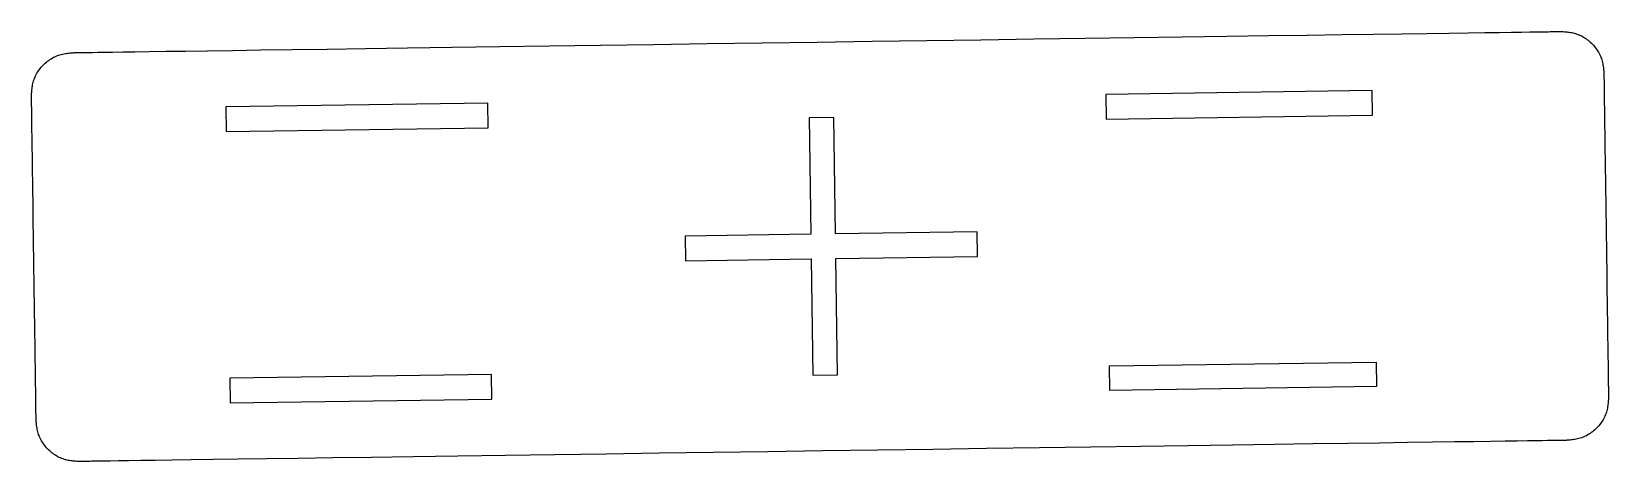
# Model space of a CAD drawing. Header units: millimetres. Extents: x -868 to 826, y 244 to 1051.
# Drawn here: x 522 to 826.2, y 434.9 to 517.8 of the extents above; entities that cross this region are included whole.
import ezdxf

# ---------------------------------------------------------------- set-up
doc = ezdxf.new("R2010")
doc.units = ezdxf.units.MM

msp = doc.modelspace()

# ---------------------------------------------------------------- linework, layer by layer
at = {"flags": 128}
for points in [[(531.77025, 513.776579), (531.776157, 513.776662), (531.817506, 513.777249), (531.929738, 513.778842), (532.148296, 513.781943), (532.508621, 513.787056), (533.046154, 513.794684), (533.796339, 513.805329), (534.794616, 513.819495), (536.076427, 513.837685), (537.677215, 513.8604), (539.63242, 513.888145), (541.977485, 513.921422), (544.747851, 513.960735), (547.978961, 514.006585), (551.706255, 514.059477), (555.965177, 514.119912), (560.791167, 514.188394), (566.219667, 514.265426), (572.28612, 514.351511), (579.025966, 514.447151), (586.456928, 514.552599), (594.525841, 514.667099), (603.161823, 514.789647), (612.293991, 514.919235), (621.851459, 515.054858), (631.763346, 515.195511), (641.958766, 515.340187), (652.366838, 515.487881), (662.916677, 515.637586), (673.537399, 515.788297), (684.158121, 515.939009), (694.70796, 516.088714), (705.116031, 516.236408), (715.311452, 516.381084), (725.223338, 516.521737), (734.780807, 516.65736), (743.912974, 516.786948), (752.548956, 516.909495), (760.61787, 517.023996), (768.048831, 517.129443), (774.788678, 517.225084), (780.85513, 517.311169), (786.283631, 517.388201), (791.109621, 517.456683), (795.368542, 517.517118), (799.095837, 517.57001), (802.326946, 517.61586), (805.097313, 517.655172), (807.442378, 517.68845), (809.397583, 517.716195), (810.99837, 517.73891), (812.280182, 517.7571), (813.278459, 517.771265), (814.028643, 517.781911), (814.566177, 517.789539), (814.926502, 517.794652), (815.145059, 517.797753), (815.257292, 517.799346), (815.29864, 517.799932), (815.304547, 517.800016), (816.208097, 517.812913), (816.350274, 517.81485), (816.505211, 517.816415), (816.672115, 517.817041), (816.850194, 517.816163), (817.038654, 517.813214), (817.236701, 517.807629), (817.443544, 517.798841), (817.658389, 517.786286), (817.880443, 517.769396), (818.108913, 517.747606), (818.343006, 517.72035), (818.581929, 517.687061), (818.824889, 517.647175), (819.071093, 517.600125), (819.319748, 517.545345), (819.570061, 517.482268), (819.821238, 517.41033), (820.072488, 517.328964), (820.323016, 517.237605), (820.57203, 517.135685), (820.818796, 517.022805), (821.062817, 516.899225), (821.303657, 516.765369), (821.540877, 516.621663), (821.774042, 516.468532), (822.002712, 516.306401), (822.226451, 516.135695), (822.444822, 515.95684), (822.657388, 515.770261), (822.86371, 515.576382), (823.063353, 515.375629), (823.255877, 515.168428), (823.440848, 514.955203), (823.617825, 514.73638), (823.786374, 514.512383), (823.946056, 514.283638), (824.096434, 514.05057), (824.23707, 513.813605), (824.367528, 513.573167), (824.487371, 513.329681), (824.596323, 513.083638), (824.694765, 512.835781), (824.78324, 512.586919), (824.862291, 512.337862), (824.932461, 512.089417), (824.994293, 511.842395), (825.048329, 511.597603), (825.095114, 511.355851), (825.13519, 511.117948), (825.169099, 510.884702), (825.197386, 510.656922), (825.220593, 510.435417), (825.239262, 510.220995), (825.253938, 510.014467), (825.265163, 509.816639), (825.273479, 509.628323), (825.279431, 509.450325), (825.283561, 509.283455), (825.286413, 509.128522), (825.301384, 508.082702), (825.301401, 508.08147), (825.301524, 508.072846), (825.301856, 508.049435), (825.302502, 508.003847), (825.303569, 507.928689), (825.30516, 507.816567), (825.30738, 507.660089), (825.310334, 507.451863), (825.314127, 507.184495), (825.318864, 506.850594), (825.32465, 506.442766), (825.33159, 505.953619), (825.339788, 505.37576), (825.34935, 504.701797), (825.36038, 503.924336), (825.372984, 503.035986), (825.387265, 502.029353), (825.40333, 500.897045), (825.421282, 499.63167), (825.441228, 498.225834), (825.463218, 496.675841), (825.487096, 494.992781), (825.512653, 493.191438), (825.539678, 491.286599), (825.567961, 489.293047), (825.597294, 487.225569), (825.627465, 485.09895), (825.658265, 482.927974), (825.689486, 480.727428), (825.720916, 478.512097), (825.752345, 476.296766), (825.783566, 474.09622), (825.814366, 471.925245), (825.844538, 469.798626), (825.87387, 467.731147), (825.902153, 465.737596), (825.929178, 463.832756), (825.954735, 462.031413), (825.978613, 460.348353), (826.000603, 458.79836), (826.020549, 457.392525), (826.038501, 456.127149), (826.054566, 454.994841), (826.068847, 453.988209), (826.081451, 453.099858), (826.092481, 452.322398), (826.102043, 451.648435), (826.110241, 451.070576), (826.117181, 450.581428), (826.122967, 450.173601), (826.127704, 449.839699), (826.131497, 449.572332), (826.134452, 449.364105), (826.136672, 449.207627), (826.138262, 449.095506), (826.139329, 449.020347), (826.139975, 448.974759), (826.140307, 448.951349), (826.14043, 448.942724), (826.140447, 448.941492), (826.153303, 448.037942), (826.155234, 447.895765), (826.156791, 447.740828), (826.15741, 447.573924), (826.156524, 447.395846), (826.153567, 447.207386), (826.147973, 447.009339), (826.139178, 446.802497), (826.126614, 446.587653), (826.109716, 446.3656), (826.087918, 446.137131), (826.060654, 445.90304), (826.027359, 445.664119), (825.987466, 445.421161), (825.94041, 445.17496), (825.885624, 444.926309), (825.822543, 444.676), (825.750601, 444.424827), (825.669232, 444.173582), (825.577871, 443.923059), (825.475951, 443.674051), (825.363072, 443.427291), (825.239493, 443.183277), (825.10564, 442.942445), (824.961938, 442.705232), (824.808812, 442.472076), (824.646687, 442.243414), (824.475988, 442.019683), (824.29714, 441.80132), (824.110569, 441.588763), (823.916699, 441.382448), (823.715956, 441.182813), (823.508765, 440.990296), (823.295551, 440.805332), (823.076739, 440.62836), (822.852753, 440.459817), (822.62402, 440.30014), (822.390965, 440.149766), (822.154011, 440.009132), (821.913586, 439.878676), (821.670113, 439.758834), (821.424081, 439.649881), (821.176236, 439.551437), (820.927387, 439.462959), (820.678342, 439.383905), (820.42991, 439.31373), (820.182899, 439.251893), (819.938119, 439.19785), (819.696379, 439.151059), (819.458487, 439.110976), (819.225252, 439.077059), (818.997482, 439.048764), (818.775988, 439.02555), (818.561576, 439.006872), (818.355057, 438.992188), (818.157239, 438.980955), (817.968931, 438.97263), (817.790941, 438.96667), (817.624079, 438.962533), (817.469153, 438.959675), (816.423382, 438.944656), (816.417475, 438.944572), (816.376126, 438.943985), (816.263894, 438.942393), (816.045336, 438.939291), (815.685012, 438.934179), (815.147478, 438.926551), (814.397294, 438.915907), (813.399018, 438.901742), (812.117208, 438.883553), (810.516422, 438.860839), (808.561219, 438.833096), (806.216156, 438.799821), (803.445792, 438.760511), (800.214685, 438.714663), (796.487394, 438.661775), (792.228476, 438.601343), (787.40249, 438.532865), (781.973995, 438.455838), (775.907547, 438.369759), (769.167707, 438.274124), (761.736752, 438.168683), (753.667845, 438.05419), (745.031871, 437.93165), (735.899712, 437.80207), (726.342251, 437.666455), (716.430374, 437.525811), (706.234962, 437.381144), (695.826899, 437.233459), (685.27707, 437.083763), (674.656357, 436.933061), (664.035644, 436.782359), (653.485815, 436.632663), (643.077752, 436.484978), (632.88234, 436.340311), (622.970463, 436.199667), (613.413002, 436.064052), (604.280843, 435.934472), (595.644869, 435.811932), (587.575962, 435.697439), (580.145007, 435.591998), (573.405167, 435.496363), (567.338719, 435.410284), (561.910224, 435.333256), (557.084238, 435.264778), (552.82532, 435.204347), (549.098029, 435.151458), (545.866922, 435.105611), (543.096558, 435.066301), (540.751495, 435.033026), (538.796292, 435.005282), (537.195506, 434.982568), (535.913696, 434.96438), (534.915419, 434.950215), (534.165236, 434.93957), (533.627702, 434.931943), (533.267378, 434.92683), (533.04882, 434.923729), (532.936588, 434.922137), (532.895239, 434.92155), (532.889332, 434.921466), (531.985741, 434.90861), (531.843558, 434.90668), (531.688614, 434.905122), (531.521702, 434.904503), (531.343615, 434.905389), (531.155147, 434.908346), (530.957091, 434.913939), (530.750239, 434.922734), (530.535385, 434.935297), (530.313322, 434.952194), (530.084842, 434.97399), (529.85074, 435.001252), (529.611808, 435.034546), (529.368839, 435.074436), (529.122626, 435.12149), (528.873963, 435.176272), (528.623641, 435.239349), (528.372456, 435.311287), (528.121199, 435.392651), (527.870664, 435.484007), (527.621643, 435.585921), (527.374871, 435.698794), (527.130845, 435.822366), (526.89, 435.956211), (526.652776, 436.099906), (526.419608, 436.253024), (526.190935, 436.41514), (525.967194, 436.585831), (525.748821, 436.76467), (525.536255, 436.951233), (525.329932, 437.145095), (525.13029, 437.34583), (524.937766, 437.553015), (524.752797, 437.766222), (524.575822, 437.985028), (524.407276, 438.209008), (524.247597, 438.437737), (524.097223, 438.670789), (523.956592, 438.907739), (523.826139, 439.148163), (523.706303, 439.391635), (523.597357, 439.637667), (523.498921, 439.885514), (523.410454, 440.134366), (523.331411, 440.383415), (523.261249, 440.631852), (523.199426, 440.878868), (523.145399, 441.123654), (523.098623, 441.365401), (523.058557, 441.6033), (523.024656, 441.836543), (522.996379, 442.06432), (522.973182, 442.285823), (522.954521, 442.500243), (522.939854, 442.70677), (522.928638, 442.904596), (522.92033, 443.092912), (522.914386, 443.27091), (522.910263, 443.437779), (522.907419, 443.592712), (522.892496, 444.638532), (522.892478, 444.639764), (522.892356, 444.648389), (522.892024, 444.671799), (522.891377, 444.717387), (522.89031, 444.792545), (522.888719, 444.904667), (522.886498, 445.061145), (522.883543, 445.269371), (522.879749, 445.536739), (522.87501, 445.87064), (522.869223, 446.278468), (522.862281, 446.767615), (522.85408, 447.345474), (522.844515, 448.019438), (522.833482, 448.796898), (522.820875, 449.685248), (522.806589, 450.691881), (522.79052, 451.824189), (522.772562, 453.089564), (522.752611, 454.4954), (522.730614, 456.045393), (522.706728, 457.728453), (522.681164, 459.529796), (522.654131, 461.434636), (522.62584, 463.428187), (522.596499, 465.495665), (522.566318, 467.622285), (522.535509, 469.79326), (522.504279, 471.993806), (522.47284, 474.209137), (522.441401, 476.424468), (522.410172, 478.625014), (522.379362, 480.795989), (522.349182, 482.922609), (522.319841, 484.990087), (522.291549, 486.983638), (522.264516, 488.888478), (522.238952, 490.689821), (522.215067, 492.372881), (522.19307, 493.922874), (522.173118, 495.32871), (522.155161, 496.594085), (522.139091, 497.726393), (522.124806, 498.733026), (522.112198, 499.621376), (522.101165, 500.398836), (522.0916, 501.0728), (522.0834, 501.650659), (522.076458, 502.139806), (522.07067, 502.547634), (522.065931, 502.881535), (522.062137, 503.148903), (522.059182, 503.357129), (522.056961, 503.513607), (522.05537, 503.625729), (522.054303, 503.700887), (522.053656, 503.746475), (522.053324, 503.769885), (522.053202, 503.77851), (522.053184, 503.779742), (522.040328, 504.683292), (522.038398, 504.825469), (522.03684, 504.980406), (522.036222, 505.14731), (522.037108, 505.325389), (522.040064, 505.513848), (522.045657, 505.711896), (522.054452, 505.918739), (522.067015, 506.133584), (522.083912, 506.355638), (522.105709, 506.584108), (522.132971, 506.818201), (522.166264, 507.057124), (522.206154, 507.300084), (522.253208, 507.546288), (522.30799, 507.794943), (522.371068, 508.045255), (522.443005, 508.296433), (522.524369, 508.547682), (522.615725, 508.798211), (522.717639, 509.047225), (522.830512, 509.293991), (522.954084, 509.538012), (523.08793, 509.778852), (523.231624, 510.016072), (523.384742, 510.249236), (523.546859, 510.477907), (523.717549, 510.701646), (523.896389, 510.920017), (524.082952, 511.132583), (524.276813, 511.338905), (524.477549, 511.538547), (524.684733, 511.731072), (524.89794, 511.916042), (525.116747, 512.09302), (525.340727, 512.261569), (525.569455, 512.421251), (525.802507, 512.571629), (526.039457, 512.712265), (526.279881, 512.842723), (526.523354, 512.962565), (526.769386, 513.071518), (527.017232, 513.16996), (527.266084, 513.258435), (527.515133, 513.337486), (527.76357, 513.407656), (528.010586, 513.469488), (528.255372, 513.523524), (528.497119, 513.570309), (528.735018, 513.610385), (528.968261, 513.644294), (529.196038, 513.672581), (529.417541, 513.695787), (529.631961, 513.714457), (529.838488, 513.729133), (530.036314, 513.740357), (530.224631, 513.748674), (530.402628, 513.754626), (530.569498, 513.758756), (530.72443, 513.761607), (531.77025, 513.776579)], [(729.264376, 500.946028), (780.65137, 501.675099), (780.583985, 506.42462), (729.19699, 505.69555), (729.264376, 500.946028)], [(559.580825, 498.538585), (610.095661, 499.255281), (610.028275, 504.004803), (559.51344, 503.288106), (559.580825, 498.538585)], [(648.160009, 473.617168), (672.412885, 473.961264), (672.731174, 451.527354), (677.480695, 451.594739), (677.162406, 474.02865), (704.446892, 474.415758), (704.379506, 479.165279), (677.095021, 478.778171), (676.776732, 501.212081), (672.027211, 501.144696), (672.345499, 478.710786), (648.092623, 478.36669), (648.160009, 473.617168)], [(730.00705, 448.600237), (729.939664, 453.349759), (781.326659, 454.07883), (781.394044, 449.329308), (730.00705, 448.600237)], [(560.323499, 446.192794), (610.838334, 446.90949), (610.770949, 451.659012), (560.256113, 450.942315), (560.323499, 446.192794)]]:
    msp.add_lwpolyline(points, dxfattribs=at)

doc.saveas('drawing.dxf')
